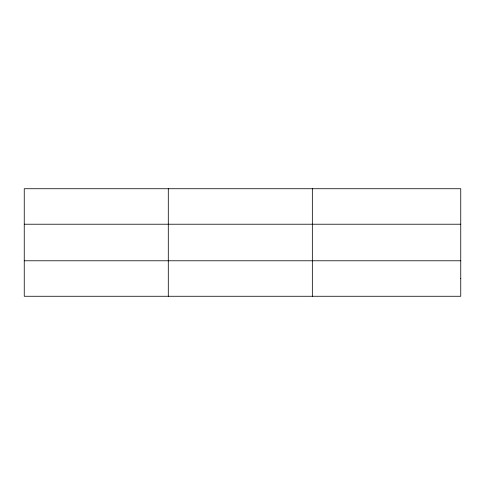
<?xml version="1.0" encoding="UTF-8"?>
<svg xmlns="http://www.w3.org/2000/svg" width="485" height="485" viewBox="0 0 485 485"><rect width="100%" height="100%" fill="white"/><g stroke="black" fill="none" stroke-linecap="round" stroke-linejoin="round"><path stroke-width="0.73" d="M168.295 188.732L168.295 296.268M312.34 188.732L312.34 296.268M24.25 224.222L460.75 224.222M24.25 260.778L460.75 260.778M460.75 278.523L460.75 296.268L24.25 296.268L24.25 188.732L460.75 188.732L460.75 278.523"/></g></svg>
